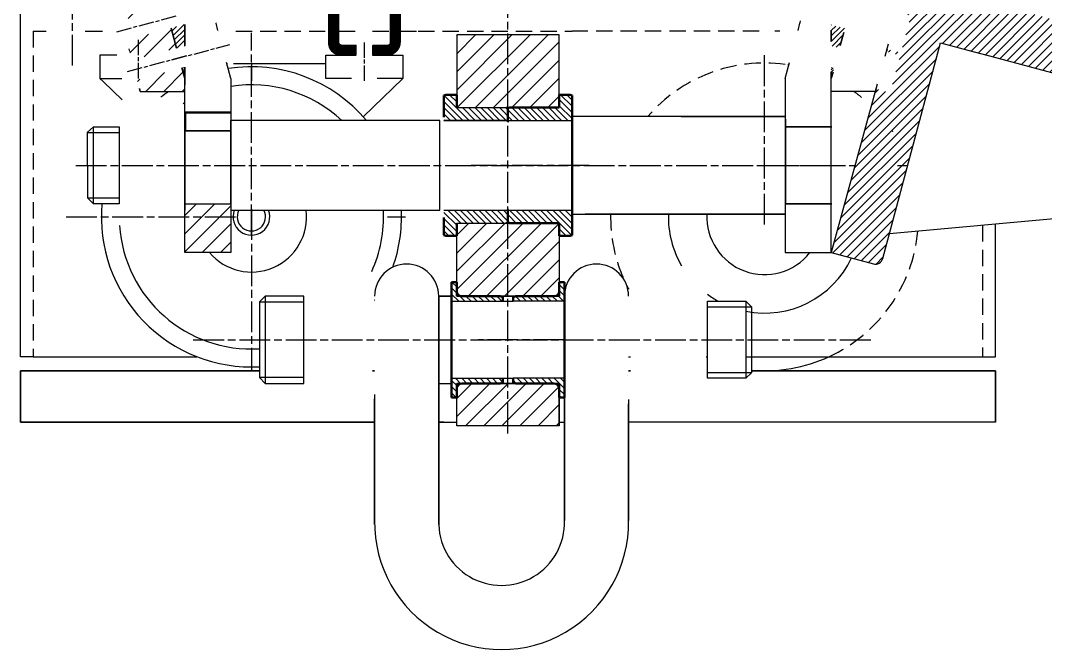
# Model space of a CAD drawing. Header units: millimetres. Extents: x -15074 to 21675, y -7568 to 6574.
# Drawn here: x 12693.9 to 13093.4, y -742.2 to -496.9 of the extents above; entities that cross this region are included whole.
import ezdxf

# ---------------------------------------------------------------- set-up
doc = ezdxf.new("R2010")
doc.units = ezdxf.units.MM
for name, pattern in [('AM_ISO08W050', [18, 12, -1.5, 3, -1.5]), ('AM_ISO08W050x2', [9, 6, -0.75, 1.5, -0.75]), ('Amconstr', [9999, 9999, 0]), ('HIDDEN', [9.525, 6.35, -3.175])]:
    doc.linetypes.add(name, pattern=pattern)
for name, color, linetype, lineweight in [('AM_0', 7, 'Continuous', 50), ('AM_7', 142, 'AM_ISO08W050', 25), ('AM_8', 1, 'Continuous', 25), ('AM_CL', 1, 'Amconstr', 25)]:
    doc.layers.add(name, color=color, linetype=linetype, lineweight=lineweight)
pattern_1 = [(45, (15805.2144, -692.3621), (-1.0606602, 1.0606602), [])]
pattern_2 = [(45, (15805.2144, -692.3621), (-0.45254834, 0.45254834), [])]
pattern_3 = [(45, (11777.745, -719.2797), (-3.535534, 3.535534), [])]

msp = doc.modelspace()

# ---------------------------------------------------------------- hatches: boundary and pattern name
h = msp.add_hatch()
h.set_pattern_fill('_U', color=256, scale=5, angle=45, pattern_type=0)
h.set_pattern_definition([(45, (-3366.4756, -3997.786), (-3.5355339, 3.5355339), [])])
h.paths.add_polyline_path([(12732.272, -493.437), (12733.18, -496.825), (12750.56, -492.168), (12748.892, -485.942), (12745.266, -472.409), (12741.917, -459.764, -0.4133738), (12745.456, -453.654), (12719.262, -460.589, -0.3627707), (12724.496, -464.293), (12727.266, -474.752)])
h.paths.add_polyline_path([(12754.717, -507.681), (12752.631, -499.895), (12735.251, -504.552), (12736.158, -507.94), (12736.429, -508.95), (12737.337, -512.338)])
h.paths.add_polyline_path([(12739.407, -520.065), (12740.315, -523.453), (12740.617, -524.581), (12757.907, -524.579), (12757.909, -519.595), (12756.787, -515.408)])
h.paths.add_polyline_path([(12758.026, -568.396), (12758.026, -570.896), (12757.923, -585.417), (12757.923, -587.396), (12775.923, -587.396), (12775.923, -568.396)])
h = msp.add_hatch()
h.set_pattern_fill('_U', color=256, scale=2.5, angle=45, style=0, pattern_type=0)
h.set_pattern_definition([(45, (1848.0142, -3611.251), (-1.76776695, 1.76776695), [])])
h.paths.add_polyline_path([(13038.878, -481.106), (13035.574, -493.437), (13035.536, -493.579), (13040.467, -494.905), (13040.767, -496.029), (13037.39, -508.583), (13036.567, -509.405), (13031.65, -508.082), (13031.379, -509.092), (13036.295, -510.414), (13036.595, -511.538), (13033.219, -524.092), (13032.395, -524.914), (13027.493, -523.595), (13027.229, -524.581), (13027.041, -524.581), (13009.937, -587.396), (13029.256, -592.572), (13052.55, -505.639), (13065.116, -509.006), (13071.588, -510.74), (13224.444, -551.698), (13255.394, -559.991), (13256.373, -560.28), (13261.597, -540.783), (13183.767, -519.928)])
at = {"layer": 'AM_8'}
h = msp.add_hatch(dxfattribs=at)
h.set_pattern_fill('_U', color=256, scale=0.01, angle=135, style=0, pattern_type=0)
h.set_pattern_definition([(135, (4319.157665, -3125.981869), (-0.007071067812, -0.007071067812), [])])
edge = h.paths.add_edge_path()
edge.add_line((12818.967, -486.491), (12836.967, -486.491))
edge.add_arc((12836.967, -487.491), 1, 0, 90, ccw=False)
edge.add_line((12837.967, -487.491), (12837.967, -505.491))
edge.add_arc((12836.967, -505.491), 1, -90, 0, ccw=False)
edge.add_line((12836.967, -506.491), (12831.142, -506.491))
edge.add_line((12831.142, -506.491), (12831.142, -510.491))
edge.add_line((12831.142, -510.491), (12836.967, -510.491))
edge.add_arc((12836.967, -505.491), 5, 270, 360)
edge.add_line((12841.967, -505.491), (12841.967, -487.491))
edge.add_arc((12836.967, -487.491), 5, 0, 90)
edge.add_line((12836.967, -482.491), (12818.967, -482.491))
edge.add_arc((12818.967, -487.491), 5, 90, 180)
edge.add_line((12813.967, -487.491), (12813.967, -505.491))
edge.add_arc((12818.967, -505.491), 5, 180, 270)
edge.add_line((12818.967, -510.491), (12824.792, -510.491))
edge.add_line((12824.792, -510.491), (12824.792, -506.491))
edge.add_line((12824.792, -506.491), (12818.967, -506.491))
edge.add_arc((12818.967, -505.491), 1, 180, 270, ccw=False)
edge.add_line((12817.967, -505.491), (12817.967, -487.491))
edge.add_arc((12818.967, -487.491), 1, 90, 180, ccw=False)
at = {"layer": 'AM_8', "true_color": 0x000000}
h = msp.add_hatch(dxfattribs=at)
h.set_pattern_fill('_U', color=18, scale=1.5, angle=45, style=0, pattern_type=0)
h.set_pattern_definition(pattern_1)
h.paths.add_polyline_path([(12752.631, -499.895), (12754.717, -507.681), (12757.914, -506.824), (12757.917, -498.478)])
h = msp.add_hatch(dxfattribs=at)
h.set_pattern_fill('_U', color=18, scale=1.5, angle=45, style=0, pattern_type=0)
h.set_pattern_definition(pattern_1)
h.paths.add_polyline_path([(13009.929, -498.608), (13015.182, -500.021), (13013.13, -507.681), (13009.932, -506.824)], flags=0)
edge = h.paths.add_edge_path(flags=0)
edge.add_line((13009.929, -498.608), (13015.182, -500.021))
edge.add_line((13009.929, -498.608), (13009.929, -498.478))
edge.add_line((13009.929, -498.478), (13015.216, -499.895))
edge.add_line((13015.216, -499.895), (13015.182, -500.021))
edge = h.paths.add_edge_path(flags=0)
edge.add_line((13009.929, -498.608), (13015.182, -500.021))
edge.add_line((13009.929, -498.608), (13009.929, -498.478))
edge.add_line((13009.929, -498.478), (13015.216, -499.895))
edge.add_line((13015.216, -499.895), (13015.182, -500.021))
h = msp.add_hatch(dxfattribs=at)
h.set_pattern_fill('_U', color=18, scale=5, angle=45, style=0, pattern_type=0)
h.set_pattern_definition(pattern_3)
h.paths.add_polyline_path([(12903.923, -502.396), (12863.923, -502.396), (12863.923, -530.896), (12903.923, -530.896)])
h = msp.add_hatch(dxfattribs=at)
h.set_pattern_fill('_U', color=18, scale=0.64, angle=45, style=0, pattern_type=0)
h.set_pattern_definition(pattern_2)
h.paths.add_polyline_path([(12756.787, -515.408), (12757.909, -519.595), (12757.911, -515.107)])
h = msp.add_hatch(dxfattribs=at)
h.set_pattern_fill('_U', color=18, scale=0.64, angle=45, style=0, pattern_type=0)
h.set_pattern_definition(pattern_2)
h.paths.add_polyline_path([(13009.936, -515.241), (13011.025, -515.534), (13009.937, -519.595)], flags=0)
edge = h.paths.add_edge_path(flags=0)
edge.add_line((13009.936, -515.241), (13011.025, -515.534))
edge.add_line((13009.936, -515.241), (13009.936, -515.107))
edge.add_line((13009.936, -515.107), (13011.059, -515.408))
edge.add_line((13011.059, -515.408), (13011.025, -515.534))
edge = h.paths.add_edge_path(flags=0)
edge.add_line((13009.936, -515.241), (13011.025, -515.534))
edge.add_line((13009.936, -515.241), (13009.936, -515.107))
edge.add_line((13009.936, -515.107), (13011.059, -515.408))
edge.add_line((13011.059, -515.408), (13011.025, -515.534))
h = msp.add_hatch(dxfattribs=at)
h.set_pattern_fill('_U', color=18, scale=1.7, angle=135, style=0, pattern_type=0)
h.set_pattern_definition([(135, (9384.6427, -3223.2713), (-1.2020815, -1.2020815), [])])
h.paths.add_polyline_path([(12905.923, -636.396), (12885.923, -636.396), (12885.923, -638.032), (12886.923, -638.396), (12901.923, -638.396), (12903.923, -638.396), (12903.923, -643.896), (12905.923, -643.896)])
h.paths.add_polyline_path([(12881.923, -636.396), (12861.923, -636.396), (12861.923, -638.396), (12861.923, -643.896), (12863.923, -643.896), (12863.923, -638.396), (12880.923, -638.396), (12881.923, -638.032)])
h.paths.add_polyline_path([(12883.923, -531.15), (12883.223, -530.896), (12863.923, -530.896), (12863.923, -525.896), (12859.723, -525.896), (12858.923, -526.187), (12858.923, -535.896), (12883.923, -535.896)])
h.paths.add_polyline_path([(12908.923, -526.187), (12908.123, -525.896), (12903.923, -525.896), (12903.923, -530.896), (12884.623, -530.896), (12883.923, -531.15), (12883.923, -535.896), (12908.923, -535.896), (12908.923, -534.396)])
h.paths.add_polyline_path([(12908.923, -570.896), (12903.923, -570.896), (12884.084, -570.896), (12884.084, -575.699), (12884.623, -575.896), (12904.084, -575.896), (12904.056, -580.896), (12908.123, -580.896), (12908.923, -580.604)])
h.paths.add_polyline_path([(12883.923, -570.896), (12858.923, -570.896), (12858.923, -580.604), (12859.723, -580.896), (12863.923, -580.896), (12863.923, -575.896), (12883.223, -575.896), (12883.923, -575.641)])
h.paths.add_polyline_path([(12905.923, -604.396), (12905.923, -598.896), (12903.954, -598.896), (12903.923, -604.396), (12886.923, -604.396), (12885.923, -604.76), (12885.923, -606.396), (12905.923, -606.396)])
h.paths.add_polyline_path([(12863.923, -598.896), (12861.923, -598.896), (12861.923, -606.396), (12881.923, -606.396), (12881.923, -604.76), (12880.923, -604.396), (12863.923, -604.396)])
h = msp.add_hatch(dxfattribs=at)
h.set_pattern_fill('_U', color=18, scale=5, angle=45, style=0, pattern_type=0)
h.set_pattern_definition(pattern_3)
h.paths.add_polyline_path([(12864.084, -575.896), (12863.923, -604.396), (12903.923, -604.396), (12904.084, -575.896)])
h = msp.add_hatch(dxfattribs=at)
h.set_pattern_fill('_U', color=18, scale=5, angle=45, style=0, pattern_type=0)
h.set_pattern_definition(pattern_3)
h.paths.add_polyline_path([(12903.923, -638.396), (12863.923, -638.396), (12863.923, -654.954), (12903.923, -654.954)])

# ---------------------------------------------------------------- linework, layer by layer
for p, q in [((12757.917, -498.478), (12757.914, -506.824)), ((12770.127, -497.961), (12770.085, -497.806)), ((12770.877, -500.763), (12770.127, -497.961)), ((12996.969, -500.763), (12997.72, -497.961)), ((12997.72, -497.961), (12997.762, -497.806)), ((12997.762, -497.806), (12997.965, -497.047)), ((12754.717, -507.681), (12752.631, -499.895)), ((12752.631, -499.895), (12754.717, -507.681)), ((13009.93, -500.655), (13009.932, -505.089)), ((13013.416, -506.612), (13014.763, -501.586)), ((13014.763, -501.586), (13013.416, -506.612)), ((13030.032, -589.674), (13052.55, -505.639)), ((13032.042, -506.213), (13030.766, -510.901)), ((13052.55, -505.639), (13065.116, -509.006)), ((13052.718, -505.684), (13052.713, -505.704)), ((12736.158, -507.94), (12736.429, -508.95)), ((13031.65, -508.082), (13031.418, -508.95)), ((13065.116, -509.006), (13071.588, -510.74)), ((13071.588, -510.74), (13224.444, -551.698)), ((12757.911, -515.107), (12757.909, -519.595)), ((12774.992, -516.121), (12774.242, -513.32)), ((12774.328, -513.641), (12774.539, -513.641)), ((12776.934, -513.641), (12812.967, -513.641)), ((12992.854, -516.121), (12993.605, -513.32)), ((12757.909, -519.595), (12756.787, -515.408)), ((12756.787, -515.408), (12757.909, -519.595)), ((12775.923, -519.595), (12774.992, -516.121)), ((12991.923, -519.595), (12992.854, -516.121)), ((13009.936, -516.899), (13009.937, -519.595)), ((13009.937, -519.595), (13010.606, -517.1)), ((13010.606, -517.1), (13009.937, -519.595)), ((12726.128, -520.696), (12724.88, -519.491)), ((12733.519, -527.831), (12726.128, -520.696)), ((12757.909, -519.595), (12757.907, -524.579)), ((12827.481, -534.441), (12842.967, -519.491)), ((13027.822, -521.711), (13009.937, -587.396)), ((12740.617, -524.581), (12740.315, -523.453)), ((12740.315, -523.453), (12740.617, -524.581)), ((12740.617, -524.581), (12757.907, -524.579)), ((13027.041, -524.581), (13009.939, -524.579)), ((13027.229, -524.581), (13027.041, -524.581)), ((13027.229, -524.581), (13027.493, -523.595)), ((12951.464, -534.396), (12992.142, -534.396)), ((12722.323, -538.396), (12720.083, -540.504)), ((12758.026, -538.396), (12757.923, -538.396)), ((12858.923, -535.896), (12903.923, -535.896)), ((12858.923, -535.896), (12908.923, -535.896)), ((12992.142, -538.396), (13010.142, -538.396)), ((12720.205, -566.246), (12720.083, -540.504)), ((13255.394, -559.991), (13032.608, -580.06)), ((12720.164, -566.204), (12722.323, -568.396)), ((13036.424, -566.246), (13036.31, -566.246)), ((12858.923, -570.896), (12903.923, -570.896)), ((12884.084, -570.616), (12883.923, -570.618)), ((12903.923, -570.896), (12908.923, -570.896)), ((13009.937, -587.396), (13026.358, -591.796)), ((12787.023, -606.671), (12789.323, -604.396)), ((12787.023, -606.671), (12787.023, -636.121)), ((12861.923, -606.396), (12881.923, -606.396)), ((12881.923, -606.396), (12885.923, -606.396)), ((12905.923, -606.396), (12885.923, -606.396)), ((12976.623, -606.396), (12978.823, -608.546)), ((12978.823, -608.546), (12978.823, -634.246)), ((12698.923, -627.991), (12762.663, -627.991)), ((12930.923, -627.991), (12931.723, -627.991)), ((12961.165, -627.991), (12961.623, -627.991)), ((12976.623, -627.991), (13068.923, -627.991)), ((12978.823, -634.246), (12976.623, -636.396)), ((12787.023, -636.121), (12789.323, -638.396)), ((12861.923, -636.396), (12881.923, -636.396)), ((12881.923, -636.396), (12885.923, -636.396)), ((12905.923, -636.396), (12885.923, -636.396)), ((12831.923, -642.796), (12831.923, -644.396)), ((12930.923, -644.696), (12930.923, -646.396)), ((13073.923, -653.491), (12930.923, -653.491))]:
    msp.add_line(p, q)
at = {"linetype": 'HIDDEN'}
for p, q in [((12698.923, -501.049), (12703.912, -501.049)), ((12698.923, -501.049), (12698.923, -627.991)), ((12719.152, -501.049), (12724.537, -501.049)), ((12724.537, -501.049), (12725.88, -501.049)), ((12757.916, -501.049), (12757.923, -501.049)), ((12770.954, -501.049), (12770.995, -501.049)), ((12777.802, -501.049), (12813.967, -501.049)), ((12817.967, -501.049), (12824.792, -501.049)), ((12831.142, -501.049), (12837.967, -501.049)), ((12841.967, -501.049), (12848.923, -501.049)), ((12848.923, -501.049), (12908.923, -501.049)), ((12981.758, -501.049), (12908.923, -501.049)), ((12989.842, -501.049), (12987.974, -501.049)), ((13009.93, -501.049), (13009.923, -501.049)), ((13068.923, -576.789), (13068.923, -627.991))]:
    msp.add_line(p, q, dxfattribs=at)
at = {"color": 82}
for p, q in [((12720.123, -540.546), (12732.323, -540.546)), ((12732.323, -566.246), (12720.123, -566.246)), ((12787.023, -606.671), (12804.323, -606.671)), ((12961.623, -608.546), (12978.823, -608.546)), ((12978.823, -634.246), (12961.623, -634.246)), ((12804.323, -636.121), (12787.023, -636.121))]:
    msp.add_line(p, q, dxfattribs=at)
for points in [[(12698.923, -627.991), (12693.923, -627.991), (12693.923, -481.049)], [(12757.923, -506.822), (12757.923, -498.477)], [(13009.923, -505.084), (13009.923, -500.655)], [(12731.445, -510.491), (12724.88, -510.491), (12724.88, -519.491), (12727.73, -519.491)], [(12822.966, -519.491), (12812.967, -519.491), (12812.967, -510.491), (12824.792, -510.491)], [(12831.142, -510.491), (12842.967, -510.491), (12842.967, -519.491), (12832.967, -519.491)], [(12757.923, -530.396), (12757.923, -515.104)], [(13009.923, -530.396), (13009.934, -516.899)], [(12727.73, -519.491), (12729.164, -519.491)], [(12729.164, -519.491), (12732.742, -519.491)], [(12732.742, -519.491), (12733.373, -519.491)], [(12775.923, -519.595), (12775.923, -587.396), (12757.909, -587.396), (12757.909, -519.595)], [(12991.923, -519.595), (12991.923, -587.396), (13009.937, -587.396), (13009.937, -519.595)], [(12758.026, -535.896), (12757.923, -535.896), (12757.923, -532.566), (12775.923, -532.566), (12775.923, -535.896)], [(12757.923, -568.396), (12775.923, -568.396), (12775.923, -538.396)], [(12758.026, -538.396), (12757.923, -538.396)], [(12757.923, -568.396), (12775.923, -568.396), (12775.923, -538.396)], [(12758.026, -538.396), (12757.923, -538.396)], [(12758.026, -535.896), (12758.026, -570.896)], [(12758.026, -535.896), (12758.026, -539.896), (12775.923, -539.896), (12775.923, -535.896)], [(12855.923, -535.896), (12775.923, -535.896)], [(12855.923, -535.896), (12775.923, -535.896), (12775.923, -570.896), (12779.074, -570.896)], [(12775.923, -542.396), (12775.923, -538.396)], [(12855.923, -570.896), (12857.423, -570.896), (12857.423, -535.896), (12855.923, -535.896)], [(12883.923, -536.396), (12883.923, -535.896), (12858.923, -535.896)], [(12883.923, -536.396), (12884.084, -536.396)], [(12883.923, -536.396), (12884.084, -536.396)], [(12883.923, -536.396), (12884.084, -536.396)], [(12992.142, -535.396), (12992.142, -538.396), (13010.142, -538.396)], [(13010.142, -538.396), (12992.142, -538.396), (12992.142, -568.396), (13010.142, -568.396)], [(13010.142, -568.396), (12992.142, -568.396), (12992.142, -538.396)], [(12992.142, -542.396), (12992.142, -538.396), (13010.142, -538.396)], [(12775.923, -570.896), (12855.923, -570.896)], [(12783.923, -570.896), (12855.923, -570.896)], [(12858.923, -570.896), (12883.923, -570.896), (12883.923, -570.618)], [(13035.742, -568.364), (13035.742, -568.396), (13035.839, -568.396)], [(12911.923, -572.396), (12914.023, -572.396)], [(12992.142, -572.396), (12914.023, -572.396)], [(13068.923, -627.991), (13073.923, -627.991), (13073.923, -576.338)], [(12832.014, -605.896), (12831.923, -605.896)], [(12831.923, -605.896), (12832.014, -605.896)], [(12856.923, -693.396), (12856.923, -604.396)], [(12856.923, -636.896), (12856.923, -605.896)], [(12856.923, -605.896), (12856.923, -693.396)], [(12863.923, -604.396), (12903.923, -604.396)], [(12863.923, -604.396), (12903.923, -604.396)], [(12863.923, -604.396), (12903.923, -604.396)], [(12905.923, -638.396), (12905.923, -604.396)], [(12905.923, -691.896), (12905.923, -604.396)], [(12905.923, -604.396), (12905.923, -691.896)], [(12856.923, -607.896), (12856.923, -634.896)], [(12831.923, -653.491), (12693.923, -653.491), (12693.923, -633.491), (12787.023, -633.491)], [(12787.023, -633.491), (12693.923, -633.491), (12693.923, -653.491), (12831.923, -653.491)], [(12831.123, -633.491), (12831.923, -633.491)], [(12831.923, -633.491), (12831.123, -633.491)], [(12931.723, -633.491), (12930.923, -633.491)], [(12930.923, -633.491), (12931.723, -633.491)], [(13073.923, -653.491), (13073.923, -633.491), (12978.823, -633.491)], [(12978.823, -633.491), (13073.923, -633.491), (13073.923, -653.491)], [(12903.923, -638.396), (12863.923, -638.396)], [(12903.923, -638.396), (12863.923, -638.396)], [(12930.434, -635.396), (12930.423, -635.396)], [(12831.923, -693.396), (12831.923, -644.396)], [(12831.923, -644.396), (12831.923, -693.396)], [(12930.923, -691.896), (12930.923, -646.396)], [(12930.923, -646.396), (12930.923, -691.896)], [(12858.923, -653.491), (12856.923, -653.491)], [(12856.923, -653.491), (12863.923, -653.491)], [(12903.923, -653.491), (12905.923, -653.491)]]:
    msp.add_lwpolyline(points)
for points in [[(12863.923, -530.896), (12903.923, -530.896), (12903.923, -502.494), (12863.923, -502.494)], [(12775.923, -539.896), (12758.423, -539.896), (12758.423, -532.896), (12775.923, -532.896)], [(12992.142, -534.396), (12908.923, -534.396), (12908.923, -572.396), (12992.142, -572.396)], [(12732.323, -568.396), (12722.323, -568.396), (12722.323, -538.396), (12732.323, -538.396)], [(12863.923, -575.896), (12903.923, -575.896), (12903.923, -604.396), (12863.923, -604.396)], [(12804.323, -604.396), (12789.323, -604.396), (12789.323, -638.396), (12804.323, -638.396)], [(12861.923, -604.396), (12856.923, -604.396), (12856.923, -638.396), (12861.923, -638.396)], [(12961.623, -606.396), (12976.623, -606.396), (12976.623, -636.396), (12961.623, -636.396)], [(12863.923, -638.396), (12903.923, -638.396), (12903.923, -654.954), (12863.923, -654.954)]]:
    msp.add_lwpolyline(points, close=True)
for centre, radius, start, end in [((12783.923, -573.491), 58.5, 39.99057, 98.89456), ((12783.923, -573.491), 58.5, 116.3878, 116.40377), ((12783.923, -573.491), 51.5, 46.88753, 98.9365), ((12783.923, -573.491), 58.5, 123.26971, 127.09669), ((12783.923, -573.491), 51.5, 120.32169, 121.10148), ((12983.923, -573.491), 37.5, 77.33928, 77.68223), ((12783.923, -573.491), 21.5, 110.82289, 111.84476), ((12783.923, -573.491), 58.5, 175.00286, 273.03761), ((12783.923, -573.491), 21.5, 220.29413, 6.93425), ((12783.923, -573.491), 7.15, 158.71329, 21.28671), ((12783.923, -573.491), 5.5, 151.83934, 28.16066), ((12783.923, -573.491), 51.5, 335.52127, 2.88904), ((12783.923, -573.491), 58.5, 340.39749, 2.5431), ((12983.923, -573.491), 37.5, 178.32565, 210.49399), ((12983.923, -573.491), 22.5, 177.20872, 321.83204), ((12783.923, -573.491), 51.5, 183.73308, 273.45096), ((12983.923, -573.491), 37.5, 258.77475, 334.71162), ((13027.135, -588.898), 3, 255, 345), ((12844.423, -604.396), 12.5, 0, 180), ((12918.423, -604.396), 12.5, 0, 180), ((12983.923, -573.491), 37.5, 233.51113, 241.33603), ((12783.923, -573.491), 51.5, 293.33563, 293.34091), ((12983.923, -573.491), 60, 265.12398, 294.72396), ((12881.423, -692.646), 49.506, 179.13195, 0.86805), ((12881.423, -692.646), 24.511, 178.2466, 1.7534)]:
    msp.add_arc(centre, radius, start, end)
at = {"linetype": 'HIDDEN'}
for start, end in [(82.34602, 139.33803), (80.95225, 81.3694), (64.26283, 64.31137), (50.89727, 54.60615), (33.61288, 33.68602), (178.95362, 204.06756), (294.72396, 354.67042), (206.45032, 207.95289)]:
    msp.add_arc((12983.923, -573.491), 60, start, end, dxfattribs=at)
at = {"layer": 'AM_0'}
for p, q in [((12859.723, -525.896), (12858.923, -526.187)), ((12858.923, -526.187), (12858.923, -534.646)), ((12863.923, -525.896), (12859.723, -525.896)), ((12863.923, -525.896), (12863.923, -530.896)), ((12908.123, -525.896), (12903.923, -525.896)), ((12903.923, -530.896), (12903.923, -525.896)), ((12908.923, -526.187), (12908.123, -525.896)), ((12908.923, -580.604), (12908.923, -526.187)), ((12883.923, -531.15), (12883.223, -530.896)), ((12884.623, -530.896), (12883.923, -531.15)), ((12883.923, -531.15), (12883.923, -536.396)), ((12883.923, -536.396), (12883.923, -531.15)), ((12903.923, -530.896), (12884.623, -530.896)), ((12883.923, -570.618), (12883.923, -575.641)), ((12883.923, -575.641), (12883.923, -570.618)), ((12858.923, -573.746), (12858.923, -580.604)), ((12863.923, -575.896), (12863.923, -580.896)), ((12883.223, -575.896), (12883.923, -575.641)), ((12883.923, -575.641), (12884.623, -575.896)), ((12884.623, -575.896), (12903.923, -575.896)), ((12903.923, -580.896), (12903.923, -575.896)), ((12858.923, -580.604), (12859.723, -580.896)), ((12859.723, -580.896), (12863.923, -580.896)), ((12903.923, -580.896), (12908.123, -580.896)), ((12908.123, -580.896), (12908.923, -580.604)), ((12863.923, -598.896), (12861.923, -598.896)), ((12861.923, -598.896), (12861.923, -643.896)), ((12863.923, -598.896), (12863.923, -604.396)), ((12903.923, -604.396), (12903.923, -598.896)), ((12905.923, -598.896), (12903.923, -598.896)), ((12905.923, -643.896), (12905.923, -598.896)), ((12880.923, -604.396), (12865.923, -604.396)), ((12881.923, -604.76), (12880.923, -604.396)), ((12881.923, -604.76), (12881.923, -606.396)), ((12886.923, -604.396), (12885.923, -604.76)), ((12885.923, -606.396), (12885.923, -604.76)), ((12901.923, -604.396), (12886.923, -604.396)), ((12863.923, -638.396), (12863.923, -643.896)), ((12865.923, -638.396), (12880.923, -638.396)), ((12880.923, -638.396), (12881.923, -638.032)), ((12881.923, -636.396), (12881.923, -638.032)), ((12885.923, -638.032), (12885.923, -636.396)), ((12885.923, -638.032), (12886.923, -638.396)), ((12886.923, -638.396), (12901.923, -638.396)), ((12903.923, -643.896), (12903.923, -638.396)), ((12861.923, -643.896), (12863.923, -643.896)), ((12903.923, -643.896), (12905.923, -643.896))]:
    msp.add_line(p, q, dxfattribs=at)
for centre, start, end in [((12865.923, -602.396), 180, 270), ((12901.923, -602.396), 270, 0), ((12865.923, -640.396), 90, 180), ((12901.923, -640.396), 0, 90)]:
    msp.add_arc(centre, 2, start, end, dxfattribs=at)
at = {"layer": 'AM_7', "color": 3}
for p, q in [((12883.923, -657.954), (12883.923, -357.308)), ((12715.441, -553.396), (13019.195, -553.396)), ((12915.564, -553.396), (12869.628, -553.396)), ((12984.139, -553.396), (13013.142, -553.396)), ((12761.282, -621.396), (13026.286, -621.396))]:
    msp.add_line(p, q, dxfattribs=at)
at = {"layer": 'AM_7'}
for p, q in [((12714.225, -514.48), (12714.225, -437.186)), ((12783.923, -580.641), (12783.923, -501.724)), ((12983.923, -576.491), (12983.923, -510.491)), ((12783.923, -513.491), (12783.923, -520.491)), ((13035.742, -553.396), (13039.753, -553.396)), ((12783.923, -570.491), (12783.923, -633.491)), ((12711.703, -573.491), (12778.423, -573.491)), ((12836.923, -573.491), (12843.923, -573.491)), ((12905.923, -621.396), (12872.379, -621.396))]:
    msp.add_line(p, q, dxfattribs=at)
at = {"layer": 'AM_7', "linetype": 'AM_ISO08W050x2'}
for p, q in [((12754.493, -495.255), (12731.318, -501.465)), ((12739.88, -519.491), (12739.88, -504.491)), ((12752.854, -512.321), (12775.457, -506.265)), ((12827.967, -520.448), (12827.967, -505.448)), ((12758.65, -510.768), (12735.474, -516.978))]:
    msp.add_line(p, q, dxfattribs=at)
at = {"layer": 'AM_CL'}
for p, q in [((12856.923, -604.396), (12861.923, -604.396)), ((12863.923, -654.954), (12863.923, -638.396)), ((12903.923, -654.954), (12903.923, -638.396)), ((12831.923, -653.491), (12693.923, -653.491)), ((12858.923, -653.491), (12856.923, -653.491))]:
    msp.add_line(p, q, dxfattribs=at)

doc.saveas('drawing.dxf')
